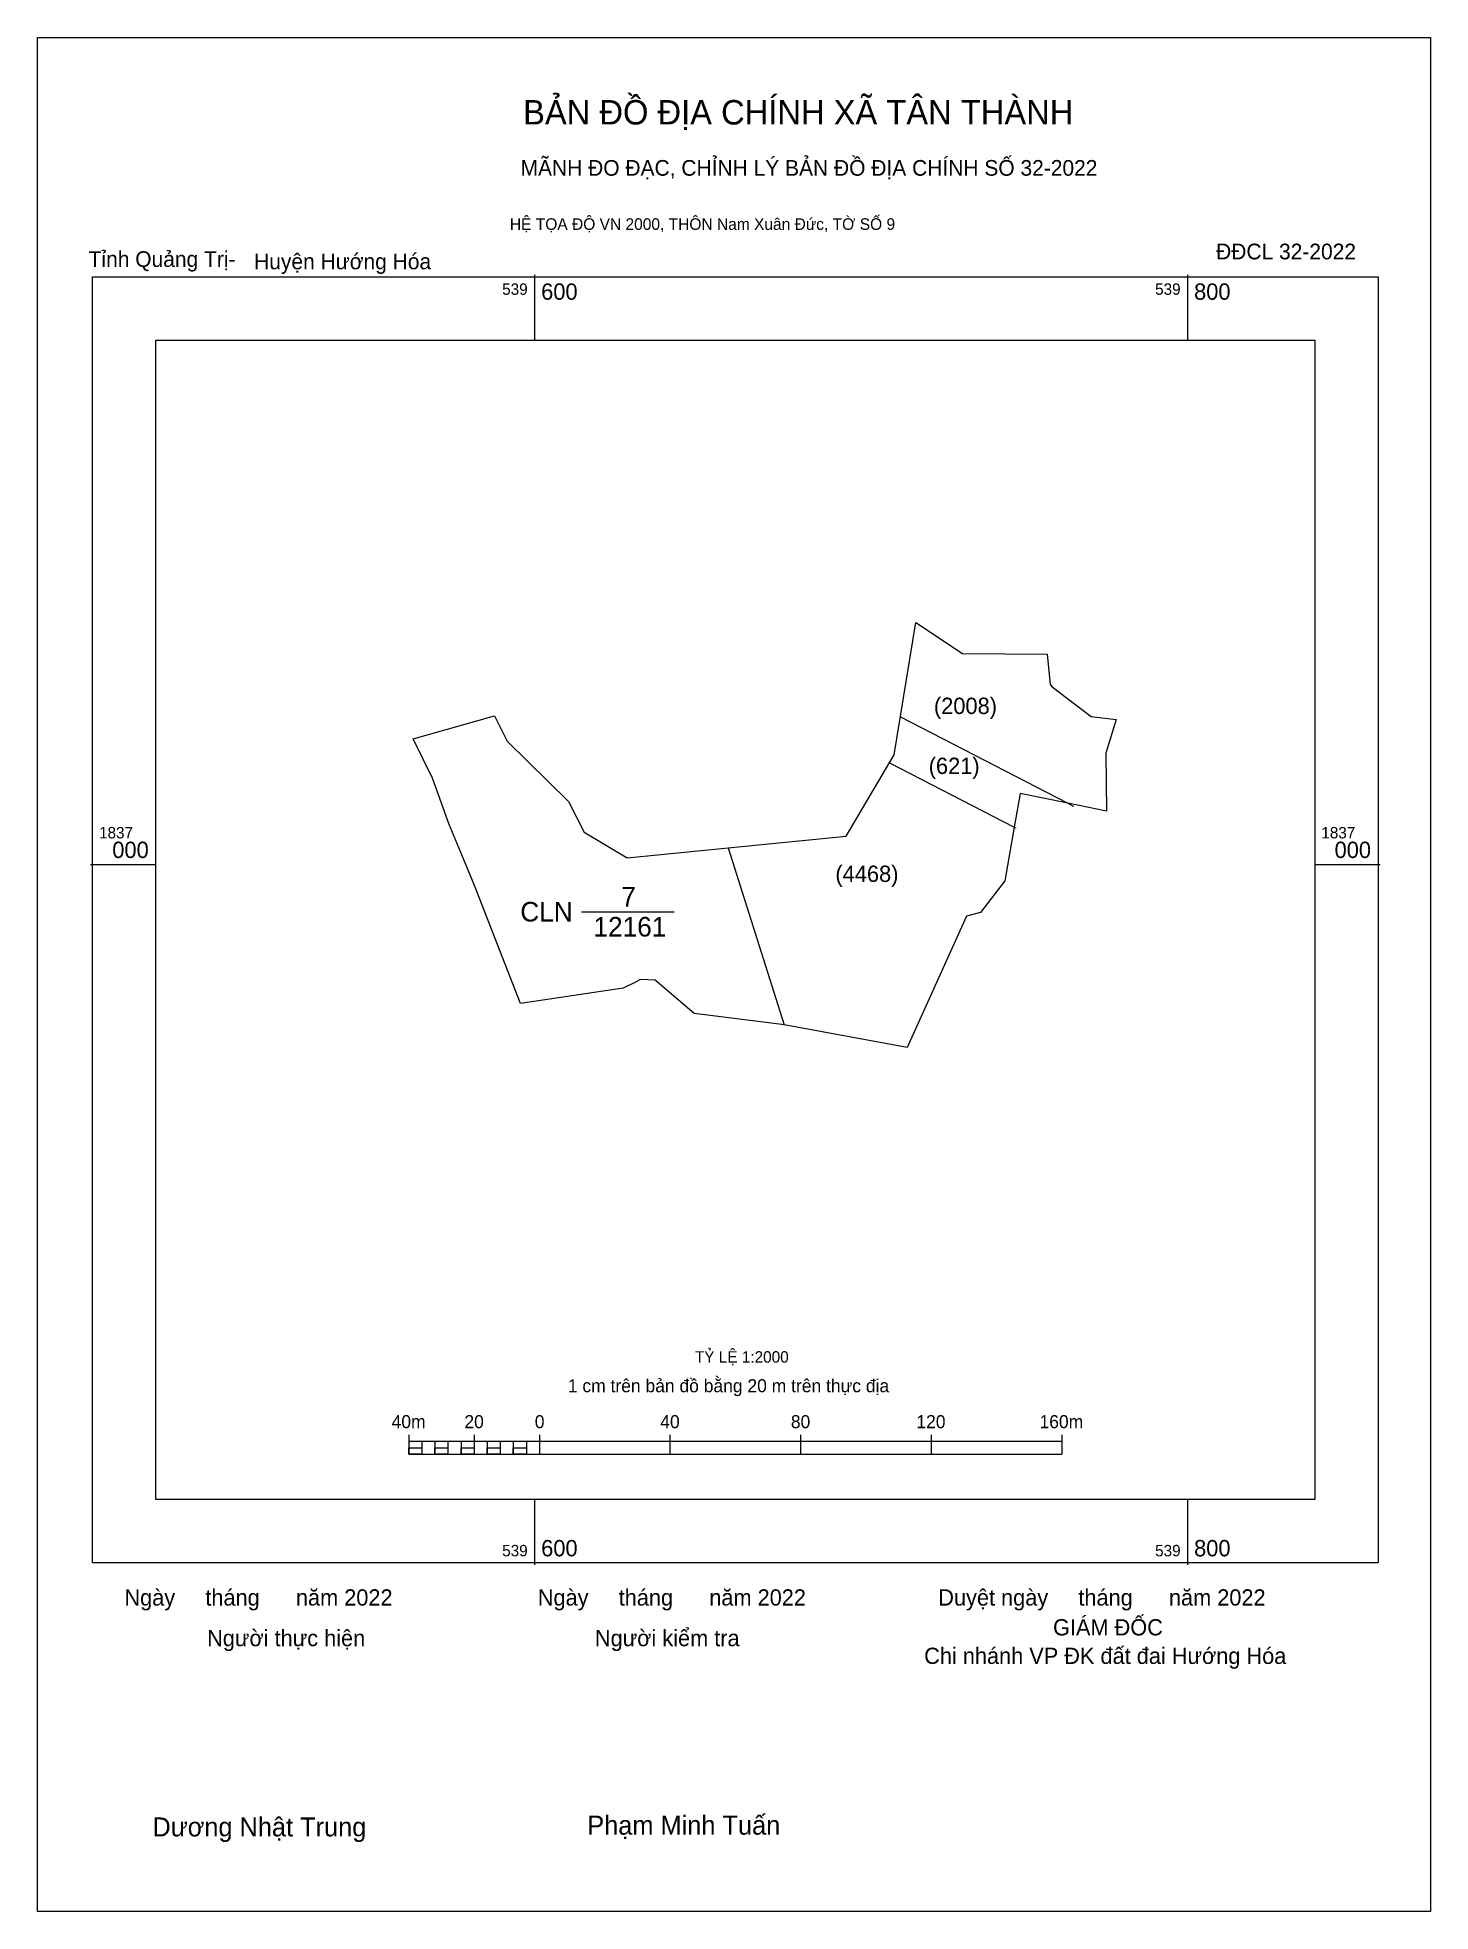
# Model space of a CAD drawing. Extents: x 539448 to 539874, y 1836679 to 1837253.
import ezdxf

# ---------------------------------------------------------------- set-up
doc = ezdxf.new("R2010")
doc.units = 0
for name, color, linetype in [('Level 10', 7, 'Continuous'), ('Level 13', 7, 'Continuous'), ('Level 15', 7, 'Continuous'), ('Level 27', 7, 'Continuous'), ('Level 5', 7, 'Continuous'), ('Level 50', 7, 'Continuous'), ('Level 52', 7, 'Continuous'), ('Level 59', 7, 'Continuous'), ('Level 6', 7, 'Continuous'), ('Level 62', 7, 'Continuous'), ('Level 63', 7, 'Continuous'), ('Level 9', 7, 'Continuous')]:
    doc.layers.add(name, color=color, linetype=linetype)

msp = doc.modelspace()

# ---------------------------------------------------------------- linework, layer by layer
at = {"layer": 'Level 10'}
msp.add_lwpolyline([(539581.56, 1836993.55), (539578.9, 1837000), (539573.85, 1837012.28), (539568.72, 1837026.46), (539562.76, 1837038.52), (539587.66, 1837045.57), (539591.55, 1837037.8), (539610.42, 1837019.27), (539615.21, 1837009.89), (539628.34, 1837002.05), (539659.24, 1837005.1), (539695.44, 1837008.67), (539710.12, 1837033.64), (539716.81, 1837074.14), (539731.01, 1837064.65), (539757.03, 1837064.46), (539757.87, 1837055.17), (539758.52, 1837054.45), (539770.45, 1837045.33), (539778.15, 1837044.37), (539774.96, 1837034.08), (539775.15, 1837016.37), (539763.32, 1837018.76), (539748.72, 1837021.72), (539746.91, 1837011.48), (539744, 1836995.06), (539736.54, 1836985.33), (539732.25, 1836984.19), (539714.08, 1836944), (539676.41, 1836950.89), (539675.73, 1836951.01), (539648.86, 1836954.34), (539636.94, 1836964.61), (539632.41, 1836964.78), (539630.72, 1836963.93), (539627.11, 1836962.1), (539595.71, 1836957.48)], close=True, dxfattribs=at)
at = {"layer": 'Level 15'}
msp.add_lwpolyline([(539447.71, 1837253.25), (539874.42, 1837253.25), (539874.42, 1836679.41), (539447.71, 1836679.41)], close=True, dxfattribs=at)
at = {"layer": 'Level 27'}
for p, q in [((539630.72, 1836963.93), (539630.74, 1836963.92)), ((539648.86, 1836954.34), (539648.88, 1836954.33)), ((539714.08, 1836944), (539714.09, 1836943.98))]:
    msp.add_line(p, q, dxfattribs=at)
at = {"layer": 'Level 50'}
msp.add_line((539659.24, 1837005.1), (539676.41, 1836950.89), dxfattribs=at)
at = {"layer": 'Level 52'}
msp.add_line((539614.4, 1836985.55), (539642.74, 1836985.55), dxfattribs=at)
at = {"layer": 'Level 59'}
for points in [[(539712.03, 1837045.2), (539763.32, 1837018.76), (539765.02, 1837017.89)], [(539708.67, 1837031.18), (539746.91, 1837011.48), (539747.39, 1837011.23)]]:
    msp.add_lwpolyline(points, dxfattribs=at)
at = {"layer": 'Level 62'}
msp.add_lwpolyline([(539483.95, 1837160.56), (539838.97, 1837160.56), (539838.97, 1836805.54), (539483.95, 1836805.54)], close=True, dxfattribs=at)
at = {"layer": 'Level 63'}
for p, q in [((539600, 1837180.56), (539600, 1837160.56)), ((539800, 1837180.56), (539800, 1837160.56)), ((539463.95, 1837000), (539483.95, 1837000)), ((539838.97, 1837000), (539858.97, 1837000)), ((539561.46, 1836825.41), (539561.46, 1836819.41)), ((539581.46, 1836825.41), (539581.46, 1836819.41)), ((539601.46, 1836825.41), (539601.46, 1836819.41)), ((539641.46, 1836825.41), (539641.46, 1836819.41)), ((539681.46, 1836825.41), (539681.46, 1836819.41)), ((539721.46, 1836825.41), (539721.46, 1836819.41)), ((539761.46, 1836825.41), (539761.46, 1836819.41)), ((539561.46, 1836823.41), (539761.46, 1836823.41)), ((539561.46, 1836819.41), (539761.46, 1836819.41)), ((539565.46, 1836823.41), (539565.46, 1836819.41)), ((539569.46, 1836823.41), (539569.46, 1836819.41)), ((539573.46, 1836823.41), (539573.46, 1836819.41)), ((539577.46, 1836823.41), (539577.46, 1836819.41)), ((539581.46, 1836823.41), (539581.46, 1836819.41)), ((539585.46, 1836823.41), (539585.46, 1836819.41)), ((539589.46, 1836823.41), (539589.46, 1836819.41)), ((539593.46, 1836823.41), (539593.46, 1836819.41)), ((539597.46, 1836823.41), (539597.46, 1836819.41)), ((539601.46, 1836823.41), (539601.46, 1836819.41)), ((539600, 1836805.54), (539600, 1836785.54)), ((539800, 1836805.54), (539800, 1836785.54))]:
    msp.add_line(p, q, dxfattribs=at)
for points in [[(539464.57, 1837179.94), (539858.34, 1837179.94), (539858.34, 1836786.17), (539464.57, 1836786.17)], [(539561.46, 1836821.41), (539565.46, 1836821.41), (539565.46, 1836819.41), (539561.46, 1836819.41)], [(539561.46, 1836821.41), (539565.46, 1836821.41), (539565.46, 1836819.41), (539561.46, 1836819.41)], [(539569.46, 1836821.41), (539573.46, 1836821.41), (539573.46, 1836819.41), (539569.46, 1836819.41)], [(539577.46, 1836821.41), (539581.46, 1836821.41), (539581.46, 1836819.41), (539577.46, 1836819.41)], [(539585.46, 1836821.41), (539589.46, 1836821.41), (539589.46, 1836819.41), (539585.46, 1836819.41)], [(539593.46, 1836821.41), (539597.46, 1836821.41), (539597.46, 1836819.41), (539593.46, 1836819.41)]]:
    msp.add_lwpolyline(points, close=True, dxfattribs=at)

# ---------------------------------------------------------------- texts
at = {"layer": 'Level 13'}
for s, p in [('7', (539626.55, 1836987.15)), ('CLN', (539595.61, 1836982.55)), ('12161', (539618.03, 1836977.95))]:
    msp.add_text(s, height=6, dxfattribs=at).set_placement(p)
at = {"layer": 'Level 5'}
for s, p in [('(2008)', (539722.3, 1837046.09)), ('(621)', (539720.7, 1837027.72)), ('(4468)', (539692.12, 1836994.67))]:
    msp.add_text(s, height=5, dxfattribs=at).set_placement(p)
at = {"layer": 'Level 6'}
msp.add_text('TỶ LỆ 1:2000', height=3.5158, dxfattribs=at).set_placement((539649.08, 1836847.47))
at = {"layer": 'Level 63'}
for s, height, p in [('BẢN ĐỒ ĐỊA CHÍNH XÃ TÂN THÀNH', 7.4873, (539596.47, 1837226.6)), ('MÃNH ĐO ĐẠC, CHỈNH LÝ BẢN ĐỒ ĐỊA CHÍNH SỐ 32-2022', 4.8044, (539595.68, 1837210.91)), ('HỆ TỌA ĐỘ VN 2000, THÔN Nam Xuân Đức, TỜ SỐ 9', 3.5565, (539592.42, 1837194.33)), ('539', 3.5, (539590.06, 1837174.44)), ('600', 5, (539602, 1837172.94)), ('539', 3.5, (539790.06, 1837174.44)), ('800', 5, (539802, 1837172.94)), ('1837', 3.5, (539466.57, 1837008)), ('D', 0.02, (539573.85, 1837012.27)), ('D', 0.02, (539573.85, 1837012.27)), ('D', 0.02, (539573.85, 1837012.27)), ('D', 0.02, (539573.85, 1837012.27)), ('D', 0.02, (539573.85, 1837012.27)), ('1837', 3.5, (539840.97, 1837008)), ('000', 5, (539470.63, 1837002)), ('000', 5, (539845.03, 1837002)), ('D', 0.02, (539578.9, 1836999.99)), ('D', 0.02, (539578.9, 1836999.99)), ('D', 0.02, (539581.56, 1836993.54)), ('D', 0.02, (539581.56, 1836993.54)), ('D', 0.02, (539581.56, 1836993.54)), ('D', 0.02, (539581.56, 1836993.54)), ('D', 0.02, (539581.56, 1836993.54)), ('1 cm trên bản đồ bằng 20 m trên thực địa', 4, (539610.17, 1836838.41)), ('40m', 4, (539556.2, 1836827.41)), ('20', 4, (539578.48, 1836827.41)), ('0', 4, (539600.04, 1836827.41)), ('40', 4, (539638.48, 1836827.41)), ('80', 4, (539678.48, 1836827.41)), ('120', 4, (539716.93, 1836827.41)), ('160m', 4, (539754.65, 1836827.41)), ('539', 3.5, (539590.06, 1836788.17)), ('600', 5, (539602, 1836788.17)), ('539', 3.5, (539790.06, 1836788.17)), ('800', 5, (539802, 1836788.17)), ('Ngày     tháng      năm 2022', 4.9766, (539474.35, 1836773.09)), ('Ngày     tháng      năm 2022', 4.9766, (539600.97, 1836773.09)), ('Duyệt ngày     tháng      năm 2022', 4.9766, (539723.64, 1836773.09)), ('Người kiểm tra', 4.9766, (539618.46, 1836760.65)), ('GIÁM ĐỐC', 4.977, (539758.79, 1836763.95)), ('Người thực hiện', 4.9766, (539499.68, 1836760.65)), ('Chi nhánh VP ĐK đất đai Hướng Hóa', 4.9766, (539719.32, 1836755.22)), ('Phạm Minh Tuấn', 5.8048, (539616.13, 1836702.95)), ('Dương Nhật Trung', 5.8048, (539482.93, 1836702.42))]:
    msp.add_text(s, height=height, dxfattribs=at).set_placement(p)
at = {"layer": 'Level 9'}
for s, p in [('Tỉnh Quảng Trị-', (539463.38, 1837182.99)), ('Huyện Hướng Hóa', (539514.07, 1837182.27)), ('ĐĐCL 32-2022', (539808.74, 1837185.31))]:
    msp.add_text(s, height=4.8044, dxfattribs=at).set_placement(p)

doc.saveas('drawing.dxf')
